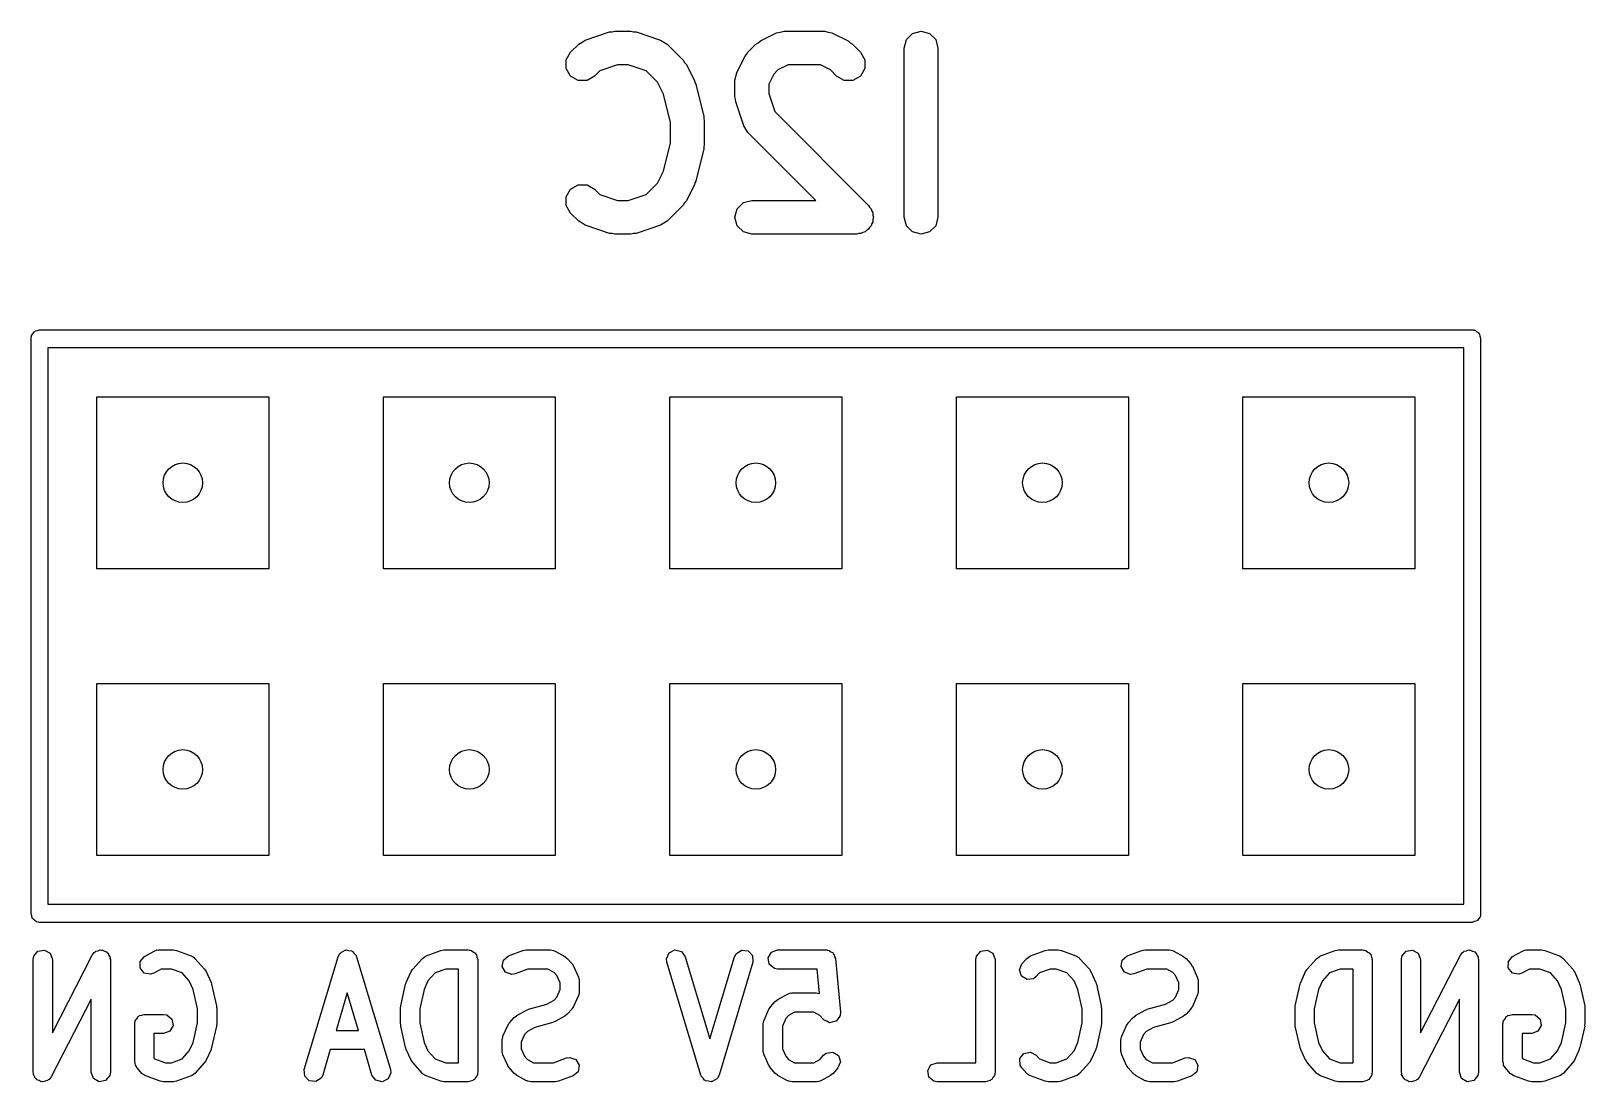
# Model space of a CAD drawing. Extents: x 0.05 to 3.95, y 0.04 to 3.84.
# Drawn here: x 2.299 to 2.841, y 0.039 to 0.406 of the extents above; entities that cross this region are included whole.
import ezdxf

# ---------------------------------------------------------------- set-up
doc = ezdxf.new("R2010")
doc.units = 0
doc.header["$MEASUREMENT"] = 0
doc.layers.add('BLACK', color=7, linetype='CONTINUOUS')

msp = doc.modelspace()

# ---------------------------------------------------------------- linework, layer by layer
at = {"layer": 'BLACK', "linetype": 'CONTINUOUS'}
for p, q in [((2.48733, 0.39862), (2.49014, 0.40143)), ((2.49014, 0.40143), (2.49132, 0.40211)), ((2.49132, 0.40211), (2.49245, 0.40286)), ((2.49245, 0.40286), (2.50089, 0.40567)), ((2.50089, 0.40567), (2.50184, 0.40573)), ((2.50184, 0.40573), (2.50276, 0.40597)), ((2.50276, 0.40597), (2.50838, 0.40597)), ((2.50838, 0.40597), (2.5093, 0.40573)), ((2.5093, 0.40573), (2.51025, 0.40567)), ((2.51025, 0.40567), (2.51868, 0.40286)), ((2.51868, 0.40286), (2.51982, 0.40211)), ((2.51982, 0.40211), (2.52099, 0.40143)), ((2.52099, 0.40143), (2.52662, 0.39581)), ((2.5492, 0.39862), (2.55201, 0.40143)), ((2.55201, 0.40143), (2.55283, 0.40191)), ((2.55283, 0.40191), (2.55355, 0.40254)), ((2.55355, 0.40254), (2.55917, 0.40535)), ((2.55917, 0.40535), (2.5605, 0.40562)), ((2.5605, 0.40562), (2.56181, 0.40597)), ((2.56181, 0.40597), (2.57587, 0.40597)), ((2.57587, 0.40597), (2.57718, 0.40562)), ((2.57718, 0.40562), (2.57851, 0.40535)), ((2.57851, 0.40535), (2.58414, 0.40254)), ((2.58414, 0.40254), (2.58485, 0.40191)), ((2.58485, 0.40191), (2.58567, 0.40143)), ((2.58567, 0.40143), (2.58848, 0.39862)), ((2.60371, 0.40007), (2.6045, 0.40302)), ((2.6045, 0.40302), (2.60666, 0.40518)), ((2.60666, 0.40518), (2.60962, 0.40597)), ((2.60962, 0.40597), (2.61257, 0.40518)), ((2.61257, 0.40518), (2.61473, 0.40302)), ((2.61473, 0.40302), (2.61552, 0.40007)), ((2.4858, 0.39597), (2.48733, 0.39862)), ((2.4858, 0.39291), (2.4858, 0.39597)), ((2.54528, 0.39146), (2.54809, 0.39708)), ((2.54809, 0.39708), (2.54872, 0.39779)), ((2.54872, 0.39779), (2.5492, 0.39862)), ((2.58848, 0.39862), (2.59001, 0.39597)), ((2.59001, 0.39597), (2.59001, 0.39291)), ((2.60371, 0.34101), (2.60371, 0.40007)), ((2.61552, 0.40007), (2.61552, 0.34101)), ((2.48733, 0.39027), (2.4858, 0.39291)), ((2.49751, 0.39209), (2.49568, 0.39027)), ((2.50371, 0.39416), (2.49751, 0.39209)), ((2.50742, 0.39416), (2.50371, 0.39416)), ((2.51363, 0.39209), (2.50742, 0.39416)), ((2.51759, 0.38813), (2.51363, 0.39209)), ((2.52662, 0.39581), (2.52709, 0.39498)), ((2.52709, 0.39498), (2.52772, 0.39427)), ((2.52772, 0.39427), (2.53054, 0.38865)), ((2.54501, 0.39013), (2.54528, 0.39146)), ((2.55823, 0.39094), (2.55647, 0.38742)), ((2.55968, 0.3924), (2.55823, 0.39094)), ((2.56321, 0.39416), (2.55968, 0.3924)), ((2.57448, 0.39416), (2.56321, 0.39416)), ((2.578, 0.3924), (2.57448, 0.39416)), ((2.58013, 0.39027), (2.578, 0.3924)), ((2.59001, 0.39291), (2.58848, 0.39027)), ((2.48998, 0.38874), (2.48733, 0.39027)), ((2.49304, 0.38874), (2.48998, 0.38874)), ((2.49568, 0.39027), (2.49304, 0.38874)), ((2.51968, 0.38394), (2.51759, 0.38813)), ((2.53054, 0.38865), (2.53067, 0.38801)), ((2.53067, 0.38801), (2.53098, 0.38744)), ((2.53098, 0.38744), (2.53379, 0.37619)), ((2.54466, 0.38882), (2.54501, 0.39013)), ((2.54466, 0.38319), (2.54466, 0.38882)), ((2.55647, 0.38742), (2.55647, 0.38415)), ((2.58278, 0.38874), (2.58013, 0.39027)), ((2.58584, 0.38874), (2.58278, 0.38874)), ((2.58848, 0.39027), (2.58584, 0.38874)), ((2.52216, 0.37403), (2.51968, 0.38394)), ((2.5449, 0.38227), (2.54466, 0.38319)), ((2.54496, 0.38133), (2.5449, 0.38227)), ((2.54777, 0.37289), (2.54496, 0.38133)), ((2.55647, 0.38415), (2.55854, 0.37795)), ((2.53379, 0.37619), (2.53378, 0.37546)), ((2.53378, 0.37546), (2.53397, 0.37476)), ((2.53397, 0.37476), (2.53397, 0.36632)), ((2.55854, 0.37795), (2.5913, 0.34519)), ((2.52216, 0.36705), (2.52216, 0.37403)), ((2.54852, 0.37176), (2.54777, 0.37289)), ((2.5492, 0.37058), (2.54852, 0.37176)), ((2.57286, 0.34692), (2.5492, 0.37058)), ((2.51968, 0.35713), (2.52216, 0.36705)), ((2.53379, 0.36489), (2.53098, 0.35364)), ((2.53397, 0.36632), (2.53378, 0.36562)), ((2.53378, 0.36562), (2.53379, 0.36489)), ((2.51363, 0.34898), (2.51759, 0.35295)), ((2.51759, 0.35295), (2.51968, 0.35713)), ((2.53067, 0.35307), (2.53054, 0.35243)), ((2.53098, 0.35364), (2.53067, 0.35307)), ((2.4858, 0.34816), (2.48733, 0.35081)), ((2.4858, 0.34511), (2.4858, 0.34816)), ((2.48733, 0.35081), (2.48998, 0.35234)), ((2.48998, 0.35234), (2.49304, 0.35234)), ((2.49304, 0.35234), (2.49568, 0.35081)), ((2.49568, 0.35081), (2.49751, 0.34898)), ((2.49751, 0.34898), (2.50371, 0.34692)), ((2.50742, 0.34692), (2.51363, 0.34898)), ((2.53054, 0.35243), (2.52772, 0.34681)), ((2.48733, 0.34246), (2.4858, 0.34511)), ((2.49014, 0.33965), (2.48733, 0.34246)), ((2.50371, 0.34692), (2.50742, 0.34692)), ((2.52662, 0.34527), (2.52099, 0.33965)), ((2.52709, 0.34609), (2.52662, 0.34527)), ((2.52772, 0.34681), (2.52709, 0.34609)), ((2.54466, 0.34101), (2.54545, 0.34396)), ((2.54545, 0.34396), (2.54761, 0.34613)), ((2.54761, 0.34613), (2.55056, 0.34692)), ((2.55056, 0.34692), (2.57286, 0.34692)), ((2.5913, 0.34519), (2.59168, 0.34451)), ((2.59168, 0.34451), (2.59223, 0.34396)), ((2.59223, 0.34396), (2.59244, 0.34321)), ((2.59244, 0.34321), (2.59282, 0.34254)), ((2.59282, 0.34254), (2.59282, 0.34176)), ((2.59282, 0.34176), (2.59303, 0.34101)), ((2.49132, 0.33897), (2.49014, 0.33965)), ((2.49245, 0.33822), (2.49132, 0.33897)), ((2.50089, 0.33541), (2.49245, 0.33822)), ((2.51868, 0.33822), (2.51025, 0.33541)), ((2.51982, 0.33897), (2.51868, 0.33822)), ((2.52099, 0.33965), (2.51982, 0.33897)), ((2.54545, 0.33806), (2.54466, 0.34101)), ((2.54761, 0.3359), (2.54545, 0.33806)), ((2.59062, 0.33645), (2.59007, 0.3359)), ((2.5913, 0.33683), (2.59062, 0.33645)), ((2.59168, 0.33751), (2.5913, 0.33683)), ((2.59223, 0.33806), (2.59168, 0.33751)), ((2.59244, 0.33881), (2.59223, 0.33806)), ((2.59282, 0.33948), (2.59244, 0.33881)), ((2.59303, 0.34101), (2.59282, 0.34026)), ((2.59282, 0.34026), (2.59282, 0.33948)), ((2.6045, 0.33806), (2.60371, 0.34101)), ((2.60666, 0.3359), (2.6045, 0.33806)), ((2.61473, 0.33806), (2.61257, 0.3359)), ((2.61552, 0.34101), (2.61473, 0.33806)), ((2.50184, 0.33535), (2.50089, 0.33541)), ((2.50276, 0.3351), (2.50184, 0.33535)), ((2.50838, 0.3351), (2.50276, 0.3351)), ((2.5093, 0.33535), (2.50838, 0.3351)), ((2.51025, 0.33541), (2.5093, 0.33535)), ((2.55056, 0.3351), (2.54761, 0.3359)), ((2.58712, 0.3351), (2.55056, 0.3351)), ((2.58787, 0.33531), (2.58712, 0.3351)), ((2.58865, 0.33531), (2.58787, 0.33531)), ((2.58932, 0.3357), (2.58865, 0.33531)), ((2.59007, 0.3359), (2.58932, 0.3357)), ((2.60962, 0.3351), (2.60666, 0.3359)), ((2.61257, 0.3359), (2.60962, 0.3351)), ((2.29902, 0.29882), (2.29908, 0.2992)), ((2.29902, 0.09803), (2.29902, 0.29882)), ((2.29906, 0.29933), (2.29913, 0.29945)), ((2.29908, 0.2992), (2.29906, 0.29933)), ((2.29913, 0.29945), (2.29919, 0.29983)), ((2.29919, 0.29983), (2.29969, 0.30042)), ((2.29969, 0.30042), (2.30007, 0.30108)), ((2.30007, 0.30108), (2.30032, 0.30117)), ((2.30032, 0.30117), (2.30049, 0.30138)), ((2.30049, 0.30138), (2.30125, 0.30151)), ((2.30125, 0.30151), (2.30197, 0.30177)), ((2.30197, 0.30177), (2.80197, 0.30177)), ((2.80197, 0.30177), (2.80235, 0.3017)), ((2.80235, 0.3017), (2.80248, 0.30173)), ((2.80248, 0.30173), (2.80259, 0.30166)), ((2.80259, 0.30166), (2.80298, 0.30159)), ((2.80298, 0.30159), (2.80357, 0.3011)), ((2.80357, 0.3011), (2.80423, 0.30072)), ((2.80423, 0.30072), (2.80432, 0.30047)), ((2.80432, 0.30047), (2.80453, 0.30029)), ((2.80453, 0.30029), (2.80466, 0.29954)), ((2.80466, 0.29954), (2.80492, 0.29882)), ((2.80492, 0.29882), (2.80492, 0.09803)), ((2.30492, 0.29547), (2.30492, 0.10138)), ((2.79902, 0.29547), (2.30492, 0.29547)), ((2.79902, 0.10138), (2.79902, 0.29547)), ((2.32197, 0.21843), (2.32197, 0.27842)), ((2.32197, 0.27842), (2.38197, 0.27842)), ((2.38197, 0.27842), (2.38197, 0.21843)), ((2.42197, 0.21843), (2.42197, 0.27842)), ((2.42197, 0.27842), (2.48197, 0.27842)), ((2.48197, 0.27842), (2.48197, 0.21843)), ((2.52197, 0.21843), (2.52197, 0.27842)), ((2.52197, 0.27842), (2.58197, 0.27842)), ((2.58197, 0.27842), (2.58197, 0.21843)), ((2.62197, 0.21843), (2.62197, 0.27842)), ((2.62197, 0.27842), (2.68197, 0.27842)), ((2.68197, 0.27842), (2.68197, 0.21843)), ((2.72197, 0.21843), (2.72197, 0.27842)), ((2.72197, 0.27842), (2.78197, 0.27842)), ((2.78197, 0.27842), (2.78197, 0.21843)), ((2.38197, 0.21843), (2.32197, 0.21843)), ((2.48197, 0.21843), (2.42197, 0.21843)), ((2.58197, 0.21843), (2.52197, 0.21843)), ((2.68197, 0.21843), (2.62197, 0.21843)), ((2.78197, 0.21843), (2.72197, 0.21843)), ((2.32197, 0.11843), (2.32197, 0.17843)), ((2.32197, 0.17843), (2.38197, 0.17843)), ((2.38197, 0.17843), (2.38197, 0.11843)), ((2.42197, 0.11843), (2.42197, 0.17843)), ((2.42197, 0.17843), (2.48197, 0.17843)), ((2.48197, 0.17843), (2.48197, 0.11843)), ((2.52197, 0.11843), (2.52197, 0.17843)), ((2.52197, 0.17843), (2.58197, 0.17843)), ((2.58197, 0.17843), (2.58197, 0.11843)), ((2.62197, 0.11843), (2.62197, 0.17843)), ((2.62197, 0.17843), (2.68197, 0.17843)), ((2.68197, 0.17843), (2.68197, 0.11843)), ((2.72197, 0.11843), (2.72197, 0.17843)), ((2.72197, 0.17843), (2.78197, 0.17843)), ((2.78197, 0.17843), (2.78197, 0.11843)), ((2.38197, 0.11843), (2.32197, 0.11843)), ((2.48197, 0.11843), (2.42197, 0.11843)), ((2.58197, 0.11843), (2.52197, 0.11843)), ((2.68197, 0.11843), (2.62197, 0.11843)), ((2.78197, 0.11843), (2.72197, 0.11843)), ((2.29928, 0.09731), (2.29902, 0.09803)), ((2.30492, 0.10138), (2.79902, 0.10138)), ((2.80492, 0.09803), (2.80485, 0.09765)), ((2.80485, 0.09765), (2.80488, 0.09752)), ((2.29941, 0.09656), (2.29928, 0.09731)), ((2.29962, 0.09638), (2.29941, 0.09656)), ((2.29971, 0.09613), (2.29962, 0.09638)), ((2.30037, 0.09575), (2.29971, 0.09613)), ((2.30096, 0.09526), (2.30037, 0.09575)), ((2.30134, 0.09519), (2.30096, 0.09526)), ((2.30146, 0.09512), (2.30134, 0.09519)), ((2.30158, 0.09515), (2.30146, 0.09512)), ((2.30197, 0.09508), (2.30158, 0.09515)), ((2.80197, 0.09508), (2.30197, 0.09508)), ((2.80269, 0.09534), (2.80197, 0.09508)), ((2.80344, 0.09547), (2.80269, 0.09534)), ((2.80362, 0.09568), (2.80344, 0.09547)), ((2.80387, 0.09577), (2.80362, 0.09568)), ((2.80425, 0.09643), (2.80387, 0.09577)), ((2.80474, 0.09702), (2.80425, 0.09643)), ((2.80481, 0.09741), (2.80474, 0.09702)), ((2.80488, 0.09752), (2.80481, 0.09741)), ((2.29975, 0.08213), (2.29995, 0.08328)), ((2.29975, 0.04276), (2.29975, 0.08213)), ((2.29995, 0.08328), (2.30142, 0.08503)), ((2.30142, 0.08503), (2.30367, 0.08543)), ((2.30367, 0.08543), (2.30566, 0.08429)), ((2.30566, 0.08429), (2.30644, 0.08213)), ((2.30644, 0.05659), (2.32036, 0.08367)), ((2.30644, 0.08213), (2.30644, 0.05659)), ((2.32036, 0.08367), (2.32107, 0.08459)), ((2.32107, 0.08459), (2.32142, 0.08474)), ((2.32142, 0.08474), (2.32167, 0.08503)), ((2.32167, 0.08503), (2.32245, 0.08517)), ((2.32245, 0.08517), (2.32318, 0.08548)), ((2.32318, 0.08548), (2.32354, 0.08536)), ((2.32354, 0.08536), (2.32392, 0.08543)), ((2.32392, 0.08543), (2.32461, 0.08503)), ((2.32461, 0.08503), (2.32536, 0.0848)), ((2.32536, 0.0848), (2.32557, 0.08448)), ((2.32557, 0.08448), (2.3259, 0.08429)), ((2.3259, 0.08429), (2.32618, 0.08354)), ((2.32618, 0.08354), (2.3266, 0.08288)), ((2.3266, 0.08288), (2.32656, 0.08249)), ((2.32656, 0.08249), (2.32669, 0.08213)), ((2.32669, 0.08213), (2.32669, 0.04276)), ((2.33705, 0.07917), (2.33709, 0.08146)), ((2.33709, 0.08146), (2.33859, 0.08319)), ((2.33859, 0.08319), (2.34196, 0.08506)), ((2.34196, 0.08506), (2.34306, 0.08544)), ((2.34306, 0.08544), (2.34333, 0.08539)), ((2.34333, 0.08539), (2.34359, 0.08548)), ((2.34359, 0.08548), (2.34865, 0.08548)), ((2.34865, 0.08548), (2.34979, 0.08528)), ((2.34979, 0.08528), (2.3498, 0.08527)), ((2.3498, 0.08527), (2.34981, 0.08527)), ((2.34981, 0.08527), (2.35487, 0.0834)), ((2.35487, 0.0834), (2.35588, 0.08281)), ((2.35588, 0.08281), (2.35599, 0.08261)), ((2.35599, 0.08261), (2.3562, 0.0825)), ((2.3562, 0.0825), (2.35957, 0.07875)), ((2.39438, 0.04373), (2.40619, 0.0831)), ((2.40619, 0.0831), (2.40671, 0.08413)), ((2.40671, 0.08413), (2.40688, 0.08425)), ((2.40688, 0.08425), (2.40696, 0.08443)), ((2.40696, 0.08443), (2.40782, 0.08486)), ((2.40782, 0.08486), (2.40862, 0.08539)), ((2.40862, 0.08539), (2.40882, 0.08537)), ((2.40882, 0.08537), (2.409, 0.08546)), ((2.409, 0.08546), (2.40994, 0.08524)), ((2.40994, 0.08524), (2.4109, 0.08512)), ((2.4109, 0.08512), (2.41103, 0.08498)), ((2.41103, 0.08498), (2.41123, 0.08493)), ((2.41123, 0.08493), (2.41181, 0.08416)), ((2.41181, 0.08416), (2.41247, 0.08346)), ((2.41247, 0.08346), (2.41248, 0.08326)), ((2.41248, 0.08326), (2.4126, 0.0831)), ((2.4126, 0.0831), (2.42441, 0.04373)), ((2.43221, 0.07875), (2.43559, 0.0825)), ((2.43559, 0.0825), (2.4365, 0.08321)), ((2.4365, 0.08321), (2.43674, 0.08325)), ((2.43674, 0.08325), (2.43691, 0.0834)), ((2.43691, 0.0834), (2.44198, 0.08527)), ((2.44198, 0.08527), (2.44312, 0.08548)), ((2.44312, 0.08548), (2.44313, 0.08548)), ((2.44313, 0.08548), (2.44314, 0.08548)), ((2.44314, 0.08548), (2.45157, 0.08548)), ((2.45157, 0.08548), (2.45201, 0.0854)), ((2.45201, 0.0854), (2.45216, 0.08543)), ((2.45216, 0.08543), (2.45228, 0.08536)), ((2.45228, 0.08536), (2.45272, 0.08528)), ((2.45272, 0.08528), (2.45339, 0.08472)), ((2.45339, 0.08472), (2.45414, 0.08429)), ((2.45414, 0.08429), (2.45424, 0.084)), ((2.45424, 0.084), (2.45447, 0.08381)), ((2.45447, 0.08381), (2.45462, 0.08295)), ((2.45462, 0.08295), (2.45492, 0.08213)), ((2.45492, 0.08213), (2.45492, 0.04276)), ((2.46347, 0.07966), (2.46385, 0.08192)), ((2.46385, 0.08192), (2.4656, 0.0834)), ((2.4656, 0.0834), (2.47066, 0.08527)), ((2.47066, 0.08527), (2.4718, 0.08548)), ((2.4718, 0.08548), (2.47181, 0.08548)), ((2.47181, 0.08548), (2.47182, 0.08548)), ((2.47182, 0.08548), (2.48026, 0.08548)), ((2.48026, 0.08548), (2.4814, 0.08528)), ((2.4814, 0.08528), (2.48161, 0.0851)), ((2.48161, 0.0851), (2.48188, 0.08506)), ((2.48188, 0.08506), (2.48526, 0.08319)), ((2.48526, 0.08319), (2.48607, 0.08252)), ((2.48607, 0.08252), (2.48612, 0.0825)), ((2.48612, 0.0825), (2.48781, 0.08062)), ((2.52079, 0.08233), (2.52169, 0.08443)), ((2.52092, 0.08117), (2.52079, 0.08233)), ((2.52169, 0.08443), (2.52374, 0.08546)), ((2.52374, 0.08546), (2.52597, 0.08493)), ((2.52597, 0.08493), (2.52733, 0.0831)), ((2.52733, 0.0831), (2.53594, 0.05441)), ((2.53594, 0.05441), (2.54454, 0.0831)), ((2.54454, 0.0831), (2.54507, 0.08413)), ((2.54507, 0.08413), (2.54698, 0.08539)), ((2.54698, 0.08539), (2.54925, 0.08512)), ((2.54925, 0.08512), (2.55082, 0.08346)), ((2.55082, 0.08346), (2.55096, 0.08117)), ((2.55627, 0.08272), (2.55741, 0.0847)), ((2.55666, 0.08046), (2.55627, 0.08272)), ((2.55741, 0.0847), (2.55956, 0.08548)), ((2.55956, 0.08548), (2.57643, 0.08548)), ((2.57643, 0.08548), (2.57663, 0.08545)), ((2.57663, 0.08545), (2.57672, 0.08547)), ((2.57672, 0.08547), (2.57685, 0.08541)), ((2.57685, 0.08541), (2.57758, 0.08528)), ((2.57758, 0.08528), (2.57814, 0.08481)), ((2.57814, 0.08481), (2.57879, 0.08451)), ((2.57879, 0.08451), (2.57899, 0.0841)), ((2.57899, 0.0841), (2.57933, 0.08381)), ((2.57933, 0.08381), (2.57946, 0.08309)), ((2.57946, 0.08309), (2.57977, 0.08243)), ((2.57977, 0.08243), (2.58145, 0.06369)), ((2.62877, 0.08213), (2.62897, 0.08328)), ((2.62877, 0.04611), (2.62877, 0.08213)), ((2.62897, 0.08328), (2.63044, 0.08503)), ((2.63044, 0.08503), (2.6327, 0.08543)), ((2.6327, 0.08543), (2.63468, 0.08429)), ((2.63468, 0.08429), (2.63546, 0.08213)), ((2.63546, 0.08213), (2.63546, 0.04276)), ((2.64481, 0.08062), (2.6465, 0.0825)), ((2.6465, 0.0825), (2.64742, 0.08321)), ((2.64742, 0.08321), (2.64765, 0.08325)), ((2.64765, 0.08325), (2.64783, 0.0834)), ((2.64783, 0.0834), (2.65289, 0.08527)), ((2.65289, 0.08527), (2.65403, 0.08548)), ((2.65403, 0.08548), (2.65404, 0.08548)), ((2.65404, 0.08548), (2.65405, 0.08548)), ((2.65405, 0.08548), (2.65742, 0.08548)), ((2.65742, 0.08548), (2.65857, 0.08528)), ((2.65857, 0.08528), (2.65858, 0.08527)), ((2.65858, 0.08527), (2.65859, 0.08527)), ((2.65859, 0.08527), (2.66365, 0.0834)), ((2.66365, 0.0834), (2.66465, 0.08281)), ((2.66465, 0.08281), (2.66477, 0.08261)), ((2.66477, 0.08261), (2.66497, 0.0825)), ((2.66497, 0.0825), (2.66835, 0.07875)), ((2.67944, 0.07966), (2.67983, 0.08192)), ((2.67983, 0.08192), (2.68157, 0.0834)), ((2.68157, 0.0834), (2.68663, 0.08527)), ((2.68663, 0.08527), (2.68778, 0.08548)), ((2.68778, 0.08548), (2.68779, 0.08548)), ((2.68779, 0.08548), (2.6878, 0.08548)), ((2.6878, 0.08548), (2.69623, 0.08548)), ((2.69623, 0.08548), (2.69738, 0.08528)), ((2.69738, 0.08528), (2.69759, 0.0851)), ((2.69759, 0.0851), (2.69786, 0.08506)), ((2.69786, 0.08506), (2.70123, 0.08319)), ((2.70123, 0.08319), (2.70205, 0.08252)), ((2.70205, 0.08252), (2.70209, 0.0825)), ((2.70209, 0.0825), (2.70378, 0.08062)), ((2.74436, 0.07875), (2.74774, 0.0825)), ((2.74774, 0.0825), (2.74865, 0.08321)), ((2.74865, 0.08321), (2.74888, 0.08325)), ((2.74888, 0.08325), (2.74906, 0.0834)), ((2.74906, 0.0834), (2.75412, 0.08527)), ((2.75412, 0.08527), (2.75527, 0.08548)), ((2.75527, 0.08548), (2.75528, 0.08548)), ((2.75528, 0.08548), (2.75529, 0.08548)), ((2.75529, 0.08548), (2.76372, 0.08548)), ((2.76372, 0.08548), (2.76416, 0.0854)), ((2.76416, 0.0854), (2.7643, 0.08543)), ((2.7643, 0.08543), (2.76443, 0.08536)), ((2.76443, 0.08536), (2.76487, 0.08528)), ((2.76487, 0.08528), (2.76553, 0.08472)), ((2.76553, 0.08472), (2.76629, 0.08429)), ((2.76629, 0.08429), (2.76639, 0.084)), ((2.76639, 0.084), (2.76662, 0.08381)), ((2.76662, 0.08381), (2.76677, 0.08295)), ((2.76677, 0.08295), (2.76707, 0.08213)), ((2.76707, 0.08213), (2.76707, 0.04276)), ((2.77725, 0.08213), (2.77745, 0.08328)), ((2.77725, 0.04276), (2.77725, 0.08213)), ((2.77745, 0.08328), (2.77892, 0.08503)), ((2.77892, 0.08503), (2.78118, 0.08543)), ((2.78118, 0.08543), (2.78316, 0.08429)), ((2.78316, 0.08429), (2.78394, 0.08213)), ((2.78394, 0.05659), (2.79787, 0.08367)), ((2.78394, 0.08213), (2.78394, 0.05659)), ((2.79787, 0.08367), (2.79857, 0.08459)), ((2.79857, 0.08459), (2.79892, 0.08474)), ((2.79892, 0.08474), (2.79917, 0.08503)), ((2.79917, 0.08503), (2.79995, 0.08517)), ((2.79995, 0.08517), (2.80068, 0.08548)), ((2.80068, 0.08548), (2.80105, 0.08536)), ((2.80105, 0.08536), (2.80142, 0.08543)), ((2.80142, 0.08543), (2.80211, 0.08503)), ((2.80211, 0.08503), (2.80287, 0.0848)), ((2.80287, 0.0848), (2.80308, 0.08448)), ((2.80308, 0.08448), (2.80341, 0.08429)), ((2.80341, 0.08429), (2.80368, 0.08354)), ((2.80368, 0.08354), (2.80411, 0.08288)), ((2.80411, 0.08288), (2.80406, 0.08249)), ((2.80406, 0.08249), (2.80419, 0.08213)), ((2.80419, 0.08213), (2.80419, 0.04276)), ((2.81455, 0.07917), (2.81459, 0.08146)), ((2.81459, 0.08146), (2.81609, 0.08319)), ((2.81609, 0.08319), (2.81947, 0.08506)), ((2.81947, 0.08506), (2.82056, 0.08544)), ((2.82056, 0.08544), (2.82083, 0.08539)), ((2.82083, 0.08539), (2.82109, 0.08548)), ((2.82109, 0.08548), (2.82615, 0.08548)), ((2.82615, 0.08548), (2.8273, 0.08528)), ((2.8273, 0.08528), (2.82731, 0.08527)), ((2.82731, 0.08527), (2.82732, 0.08527)), ((2.82732, 0.08527), (2.83238, 0.0834)), ((2.83238, 0.0834), (2.83338, 0.08281)), ((2.83338, 0.08281), (2.8335, 0.08261)), ((2.8335, 0.08261), (2.8337, 0.0825)), ((2.8337, 0.0825), (2.83708, 0.07875)), ((2.33849, 0.07739), (2.33705, 0.07917)), ((2.34074, 0.07696), (2.33849, 0.07739)), ((2.34184, 0.07733), (2.34074, 0.07696)), ((2.34446, 0.07879), (2.34184, 0.07733)), ((2.34805, 0.07879), (2.34446, 0.07879)), ((2.35178, 0.07741), (2.34805, 0.07879)), ((2.35425, 0.07466), (2.35178, 0.07741)), ((2.35957, 0.07875), (2.36007, 0.07795)), ((2.36007, 0.07795), (2.36014, 0.07788)), ((2.36014, 0.07788), (2.36183, 0.07413)), ((2.42996, 0.07413), (2.43165, 0.07788)), ((2.43165, 0.07788), (2.43218, 0.07866)), ((2.43218, 0.07866), (2.43221, 0.07875)), ((2.44001, 0.07741), (2.43754, 0.07466)), ((2.44374, 0.07879), (2.44001, 0.07741)), ((2.44823, 0.07879), (2.44374, 0.07879)), ((2.44823, 0.04611), (2.44823, 0.07879)), ((2.46462, 0.07768), (2.46347, 0.07966)), ((2.46678, 0.07691), (2.46462, 0.07768)), ((2.46792, 0.07712), (2.46678, 0.07691)), ((2.47242, 0.07879), (2.46792, 0.07712)), ((2.47939, 0.07879), (2.47242, 0.07879)), ((2.48152, 0.07761), (2.47939, 0.07879)), ((2.48248, 0.07654), (2.48152, 0.07761)), ((2.48366, 0.07392), (2.48248, 0.07654)), ((2.48781, 0.08062), (2.48831, 0.07983)), ((2.48831, 0.07983), (2.48837, 0.07976)), ((2.48837, 0.07976), (2.49006, 0.07601)), ((2.49006, 0.07601), (2.49035, 0.07488)), ((2.53273, 0.0418), (2.52092, 0.08117)), ((2.55096, 0.08117), (2.53914, 0.0418)), ((2.55842, 0.07899), (2.55666, 0.08046)), ((2.55956, 0.07879), (2.55842, 0.07899)), ((2.57338, 0.07879), (2.55956, 0.07879)), ((2.57414, 0.07029), (2.57338, 0.07879)), ((2.64396, 0.0785), (2.64481, 0.08062)), ((2.64466, 0.07632), (2.64396, 0.0785)), ((2.64661, 0.07511), (2.64466, 0.07632)), ((2.64979, 0.07615), (2.64887, 0.07543)), ((2.65092, 0.07741), (2.64979, 0.07615)), ((2.65465, 0.07879), (2.65092, 0.07741)), ((2.65682, 0.07879), (2.65465, 0.07879)), ((2.66055, 0.07741), (2.65682, 0.07879)), ((2.66302, 0.07466), (2.66055, 0.07741)), ((2.66835, 0.07875), (2.66885, 0.07795)), ((2.66885, 0.07795), (2.66891, 0.07788)), ((2.66891, 0.07788), (2.6706, 0.07413)), ((2.6806, 0.07768), (2.67944, 0.07966)), ((2.68275, 0.07691), (2.6806, 0.07768)), ((2.6839, 0.07712), (2.68275, 0.07691)), ((2.6884, 0.07879), (2.6839, 0.07712)), ((2.69536, 0.07879), (2.6884, 0.07879)), ((2.69749, 0.07761), (2.69536, 0.07879)), ((2.69846, 0.07654), (2.69749, 0.07761)), ((2.69963, 0.07392), (2.69846, 0.07654)), ((2.70378, 0.08062), (2.70428, 0.07983)), ((2.70428, 0.07983), (2.70435, 0.07976)), ((2.70435, 0.07976), (2.70603, 0.07601)), ((2.70603, 0.07601), (2.70632, 0.07488)), ((2.74211, 0.07413), (2.7438, 0.07788)), ((2.7438, 0.07788), (2.74433, 0.07866)), ((2.74433, 0.07866), (2.74436, 0.07875)), ((2.75216, 0.07741), (2.74969, 0.07466)), ((2.75589, 0.07879), (2.75216, 0.07741)), ((2.76038, 0.07879), (2.75589, 0.07879)), ((2.76038, 0.04611), (2.76038, 0.07879)), ((2.816, 0.07739), (2.81455, 0.07917)), ((2.81824, 0.07696), (2.816, 0.07739)), ((2.81934, 0.07733), (2.81824, 0.07696)), ((2.82196, 0.07879), (2.81934, 0.07733)), ((2.82555, 0.07879), (2.82196, 0.07879)), ((2.82928, 0.07741), (2.82555, 0.07879)), ((2.83175, 0.07466), (2.82928, 0.07741)), ((2.83708, 0.07875), (2.83757, 0.07795)), ((2.83757, 0.07795), (2.83764, 0.07788)), ((2.83764, 0.07788), (2.83933, 0.07413)), ((2.35558, 0.0717), (2.35425, 0.07466)), ((2.35711, 0.06489), (2.35558, 0.0717)), ((2.36183, 0.07413), (2.36195, 0.07363)), ((2.36195, 0.07363), (2.36204, 0.0735)), ((2.36204, 0.0735), (2.36373, 0.066)), ((2.42806, 0.066), (2.42975, 0.0735)), ((2.42975, 0.0735), (2.42995, 0.07398)), ((2.42995, 0.07398), (2.42996, 0.07413)), ((2.43621, 0.0717), (2.43467, 0.06489)), ((2.43754, 0.07466), (2.43621, 0.0717)), ((2.48248, 0.06899), (2.48366, 0.0716)), ((2.48366, 0.0716), (2.48366, 0.07392)), ((2.49035, 0.07089), (2.49015, 0.06974)), ((2.49035, 0.07488), (2.49031, 0.07476)), ((2.49031, 0.07476), (2.49035, 0.07464)), ((2.49035, 0.07464), (2.49035, 0.07089)), ((2.64887, 0.07543), (2.64661, 0.07511)), ((2.66436, 0.0717), (2.66302, 0.07466)), ((2.66589, 0.06489), (2.66436, 0.0717)), ((2.6706, 0.07413), (2.67073, 0.07363)), ((2.67073, 0.07363), (2.67081, 0.0735)), ((2.67081, 0.0735), (2.6725, 0.066)), ((2.69846, 0.06899), (2.69963, 0.0716)), ((2.69963, 0.0716), (2.69963, 0.07392)), ((2.70633, 0.07089), (2.70613, 0.06974)), ((2.70632, 0.07488), (2.70628, 0.07476)), ((2.70628, 0.07476), (2.70633, 0.07464)), ((2.70633, 0.07464), (2.70633, 0.07089)), ((2.74021, 0.066), (2.7419, 0.0735)), ((2.7419, 0.0735), (2.7421, 0.07398)), ((2.7421, 0.07398), (2.74211, 0.07413)), ((2.74835, 0.0717), (2.74682, 0.06489)), ((2.74969, 0.07466), (2.74835, 0.0717)), ((2.83309, 0.0717), (2.83175, 0.07466)), ((2.83462, 0.06489), (2.83309, 0.0717)), ((2.83933, 0.07413), (2.83946, 0.07363)), ((2.83946, 0.07363), (2.83954, 0.0735)), ((2.83954, 0.0735), (2.84123, 0.066)), ((2.31999, 0.06831), (2.30607, 0.04123)), ((2.31999, 0.04276), (2.31999, 0.06831)), ((2.36373, 0.066), (2.36375, 0.06541)), ((2.36375, 0.06541), (2.36381, 0.06526)), ((2.36381, 0.06526), (2.36381, 0.05964)), ((2.40939, 0.07049), (2.40545, 0.05736)), ((2.41333, 0.05736), (2.40939, 0.07049)), ((2.42798, 0.06526), (2.42808, 0.06584)), ((2.42798, 0.05964), (2.42798, 0.06526)), ((2.42808, 0.06584), (2.42806, 0.066)), ((2.47261, 0.06474), (2.47898, 0.06651)), ((2.47898, 0.06651), (2.48152, 0.06792)), ((2.48152, 0.06792), (2.48248, 0.06899)), ((2.48837, 0.06576), (2.48784, 0.06499)), ((2.49006, 0.06951), (2.48837, 0.06576)), ((2.49007, 0.06964), (2.49006, 0.06951)), ((2.49015, 0.06974), (2.49007, 0.06964)), ((2.55651, 0.06476), (2.55704, 0.06554)), ((2.55704, 0.06554), (2.55707, 0.06563)), ((2.55707, 0.06563), (2.55876, 0.0675)), ((2.55876, 0.0675), (2.55959, 0.06815)), ((2.55959, 0.06815), (2.55962, 0.06819)), ((2.55962, 0.06819), (2.563, 0.07006)), ((2.563, 0.07006), (2.5641, 0.07044)), ((2.5641, 0.07044), (2.56437, 0.07039)), ((2.56437, 0.07039), (2.56462, 0.07048)), ((2.56462, 0.07048), (2.57306, 0.07048)), ((2.57306, 0.07048), (2.57414, 0.07029)), ((2.6725, 0.066), (2.67253, 0.06541)), ((2.67253, 0.06541), (2.67258, 0.06526)), ((2.67258, 0.06526), (2.67258, 0.05964)), ((2.68859, 0.06474), (2.69495, 0.06651)), ((2.69495, 0.06651), (2.69749, 0.06792)), ((2.69749, 0.06792), (2.69846, 0.06899)), ((2.70435, 0.06576), (2.70382, 0.06499)), ((2.70603, 0.06951), (2.70435, 0.06576)), ((2.70604, 0.06964), (2.70603, 0.06951)), ((2.70613, 0.06974), (2.70604, 0.06964)), ((2.74013, 0.06526), (2.74023, 0.06584)), ((2.74013, 0.05964), (2.74013, 0.06526)), ((2.74023, 0.06584), (2.74021, 0.066)), ((2.7975, 0.06831), (2.78357, 0.04123)), ((2.7975, 0.04276), (2.7975, 0.06831)), ((2.84123, 0.066), (2.84126, 0.06541)), ((2.84126, 0.06541), (2.84131, 0.06526)), ((2.84131, 0.06526), (2.84131, 0.05964)), ((2.33518, 0.05964), (2.33526, 0.06007)), ((2.33523, 0.06022), (2.33531, 0.06035)), ((2.33526, 0.06007), (2.33523, 0.06022)), ((2.33531, 0.06035), (2.33538, 0.06078)), ((2.33538, 0.06078), (2.33594, 0.06145)), ((2.33594, 0.06145), (2.33638, 0.0622)), ((2.33638, 0.0622), (2.33666, 0.0623)), ((2.33666, 0.0623), (2.33685, 0.06254)), ((2.33685, 0.06254), (2.33771, 0.06269)), ((2.33771, 0.06269), (2.33853, 0.06298)), ((2.33853, 0.06298), (2.34528, 0.06298)), ((2.34528, 0.06298), (2.34642, 0.06278)), ((2.34642, 0.06278), (2.34817, 0.06131)), ((2.34817, 0.06131), (2.34857, 0.05906)), ((2.35558, 0.0532), (2.35711, 0.06001)), ((2.35711, 0.06001), (2.35711, 0.06489)), ((2.43467, 0.06489), (2.43467, 0.06001)), ((2.43467, 0.06001), (2.43621, 0.0532)), ((2.4654, 0.05914), (2.46592, 0.05991)), ((2.46592, 0.05991), (2.46596, 0.06)), ((2.46596, 0.06), (2.46765, 0.06188)), ((2.46765, 0.06188), (2.46848, 0.06252)), ((2.46848, 0.06252), (2.46851, 0.06256)), ((2.46851, 0.06256), (2.47188, 0.06444)), ((2.47188, 0.06444), (2.47249, 0.06465)), ((2.47249, 0.06465), (2.47261, 0.06474)), ((2.48115, 0.06016), (2.47479, 0.05839)), ((2.48128, 0.06025), (2.48115, 0.06016)), ((2.48188, 0.06046), (2.48128, 0.06025)), ((2.48526, 0.06234), (2.48188, 0.06046)), ((2.48529, 0.06238), (2.48526, 0.06234)), ((2.48612, 0.06302), (2.48529, 0.06238)), ((2.48781, 0.0649), (2.48612, 0.06302)), ((2.48784, 0.06499), (2.48781, 0.0649)), ((2.55453, 0.05964), (2.55473, 0.06078)), ((2.55473, 0.06078), (2.55481, 0.06088)), ((2.55481, 0.06088), (2.55482, 0.06101)), ((2.55482, 0.06101), (2.55651, 0.06476)), ((2.5624, 0.06154), (2.56122, 0.05892)), ((2.56336, 0.06261), (2.5624, 0.06154)), ((2.56549, 0.06379), (2.56336, 0.06261)), ((2.57219, 0.06379), (2.56549, 0.06379)), ((2.57432, 0.06261), (2.57219, 0.06379)), ((2.57563, 0.06115), (2.57432, 0.06261)), ((2.57572, 0.0611), (2.57563, 0.06115)), ((2.57576, 0.06101), (2.57572, 0.0611)), ((2.57672, 0.06057), (2.57576, 0.06101)), ((2.57766, 0.06007), (2.57672, 0.06057)), ((2.57775, 0.06009), (2.57766, 0.06007)), ((2.57784, 0.06005), (2.57775, 0.06009)), ((2.57886, 0.06033), (2.57784, 0.06005)), ((2.57989, 0.06055), (2.57886, 0.06033)), ((2.57995, 0.06063), (2.57989, 0.06055)), ((2.58005, 0.06065), (2.57995, 0.06063)), ((2.58065, 0.06152), (2.58005, 0.06065)), ((2.5813, 0.06235), (2.58065, 0.06152)), ((2.58136, 0.06253), (2.5813, 0.06245)), ((2.5813, 0.06245), (2.5813, 0.06235)), ((2.58145, 0.06369), (2.58136, 0.06253)), ((2.66436, 0.0532), (2.66589, 0.06001)), ((2.66589, 0.06001), (2.66589, 0.06489)), ((2.68137, 0.05914), (2.6819, 0.05991)), ((2.6819, 0.05991), (2.68193, 0.06)), ((2.68193, 0.06), (2.68362, 0.06188)), ((2.68362, 0.06188), (2.68445, 0.06252)), ((2.68445, 0.06252), (2.68448, 0.06256)), ((2.68448, 0.06256), (2.68786, 0.06444)), ((2.68786, 0.06444), (2.68846, 0.06465)), ((2.68846, 0.06465), (2.68859, 0.06474)), ((2.69713, 0.06016), (2.69076, 0.05839)), ((2.69726, 0.06025), (2.69713, 0.06016)), ((2.69786, 0.06046), (2.69726, 0.06025)), ((2.70123, 0.06234), (2.69786, 0.06046)), ((2.70127, 0.06238), (2.70123, 0.06234)), ((2.70209, 0.06302), (2.70127, 0.06238)), ((2.70378, 0.0649), (2.70209, 0.06302)), ((2.70382, 0.06499), (2.70378, 0.0649)), ((2.74682, 0.06489), (2.74682, 0.06001)), ((2.74682, 0.06001), (2.74835, 0.0532)), ((2.81268, 0.05964), (2.81276, 0.06007)), ((2.81273, 0.06022), (2.81281, 0.06035)), ((2.81276, 0.06007), (2.81273, 0.06022)), ((2.81281, 0.06035), (2.81288, 0.06078)), ((2.81288, 0.06078), (2.81344, 0.06145)), ((2.81344, 0.06145), (2.81388, 0.0622)), ((2.81388, 0.0622), (2.81416, 0.0623)), ((2.81416, 0.0623), (2.81436, 0.06254)), ((2.81436, 0.06254), (2.81521, 0.06269)), ((2.81521, 0.06269), (2.81603, 0.06298)), ((2.81603, 0.06298), (2.82278, 0.06298)), ((2.82278, 0.06298), (2.82392, 0.06278)), ((2.82392, 0.06278), (2.82568, 0.06131)), ((2.82568, 0.06131), (2.82607, 0.05906)), ((2.83309, 0.0532), (2.83462, 0.06001)), ((2.83462, 0.06001), (2.83462, 0.06489)), ((2.33518, 0.04651), (2.33518, 0.05964)), ((2.34528, 0.05629), (2.34187, 0.05629)), ((2.34187, 0.05629), (2.34187, 0.0478)), ((2.34743, 0.05707), (2.34528, 0.05629)), ((2.34857, 0.05906), (2.34743, 0.05707)), ((2.36373, 0.0589), (2.36204, 0.0514)), ((2.36381, 0.05964), (2.36371, 0.05906)), ((2.36371, 0.05906), (2.36373, 0.0589)), ((2.40545, 0.05736), (2.41333, 0.05736)), ((2.42804, 0.05949), (2.42798, 0.05964)), ((2.42806, 0.0589), (2.42804, 0.05949)), ((2.42975, 0.0514), (2.42806, 0.0589)), ((2.46341, 0.05401), (2.46362, 0.05516)), ((2.46362, 0.05516), (2.4637, 0.05526)), ((2.4637, 0.05526), (2.46371, 0.05539)), ((2.46371, 0.05539), (2.4654, 0.05914)), ((2.47128, 0.05591), (2.47011, 0.0533)), ((2.47225, 0.05698), (2.47128, 0.05591)), ((2.47479, 0.05839), (2.47225, 0.05698)), ((2.55453, 0.05026), (2.55453, 0.05964)), ((2.56122, 0.05892), (2.56122, 0.05098)), ((2.6725, 0.0589), (2.67081, 0.0514)), ((2.67258, 0.05964), (2.67248, 0.05906)), ((2.67248, 0.05906), (2.6725, 0.0589)), ((2.67939, 0.05401), (2.67959, 0.05516)), ((2.67959, 0.05516), (2.67967, 0.05526)), ((2.67967, 0.05526), (2.67968, 0.05539)), ((2.67968, 0.05539), (2.68137, 0.05914)), ((2.68726, 0.05591), (2.68608, 0.0533)), ((2.68822, 0.05698), (2.68726, 0.05591)), ((2.69076, 0.05839), (2.68822, 0.05698)), ((2.74018, 0.05949), (2.74013, 0.05964)), ((2.74021, 0.0589), (2.74018, 0.05949)), ((2.7419, 0.0514), (2.74021, 0.0589)), ((2.81268, 0.04651), (2.81268, 0.05964)), ((2.82278, 0.05629), (2.81938, 0.05629)), ((2.81938, 0.05629), (2.81938, 0.0478)), ((2.82493, 0.05707), (2.82278, 0.05629)), ((2.82607, 0.05906), (2.82493, 0.05707)), ((2.84123, 0.0589), (2.83954, 0.0514)), ((2.84131, 0.05964), (2.84121, 0.05906)), ((2.84121, 0.05906), (2.84123, 0.0589)), ((2.35178, 0.04749), (2.35425, 0.05024)), ((2.35425, 0.05024), (2.35558, 0.0532)), ((2.36183, 0.05077), (2.36014, 0.04702)), ((2.36184, 0.05092), (2.36183, 0.05077)), ((2.36204, 0.0514), (2.36184, 0.05092)), ((2.40345, 0.05067), (2.40079, 0.0418)), ((2.41534, 0.05067), (2.40345, 0.05067)), ((2.418, 0.0418), (2.41534, 0.05067)), ((2.42983, 0.05127), (2.42975, 0.0514)), ((2.42996, 0.05077), (2.42983, 0.05127)), ((2.43165, 0.04702), (2.42996, 0.05077)), ((2.43621, 0.0532), (2.43754, 0.05024)), ((2.43754, 0.05024), (2.44001, 0.04749)), ((2.46341, 0.05026), (2.46341, 0.05401)), ((2.46346, 0.05014), (2.46341, 0.05026)), ((2.46342, 0.05002), (2.46346, 0.05014)), ((2.46371, 0.04889), (2.46342, 0.05002)), ((2.4654, 0.04514), (2.46371, 0.04889)), ((2.47011, 0.0533), (2.47011, 0.05098)), ((2.47011, 0.05098), (2.47128, 0.04836)), ((2.55457, 0.05014), (2.55453, 0.05026)), ((2.55454, 0.05002), (2.55457, 0.05014)), ((2.55482, 0.04889), (2.55454, 0.05002)), ((2.55651, 0.04514), (2.55482, 0.04889)), ((2.56122, 0.05098), (2.5624, 0.04836)), ((2.57563, 0.04875), (2.57655, 0.04947)), ((2.57655, 0.04947), (2.57882, 0.04979)), ((2.57882, 0.04979), (2.58076, 0.04858)), ((2.64412, 0.04755), (2.64553, 0.04935)), ((2.64553, 0.04935), (2.64777, 0.04983)), ((2.64777, 0.04983), (2.64979, 0.04875)), ((2.66055, 0.04749), (2.66302, 0.05024)), ((2.66302, 0.05024), (2.66436, 0.0532)), ((2.6706, 0.05077), (2.66891, 0.04702)), ((2.67061, 0.05092), (2.6706, 0.05077)), ((2.67081, 0.0514), (2.67061, 0.05092)), ((2.67939, 0.05026), (2.67939, 0.05401)), ((2.67943, 0.05014), (2.67939, 0.05026)), ((2.6794, 0.05002), (2.67943, 0.05014)), ((2.67968, 0.04889), (2.6794, 0.05002)), ((2.68137, 0.04514), (2.67968, 0.04889)), ((2.68608, 0.0533), (2.68608, 0.05098)), ((2.68608, 0.05098), (2.68726, 0.04836)), ((2.74198, 0.05127), (2.7419, 0.0514)), ((2.74211, 0.05077), (2.74198, 0.05127)), ((2.7438, 0.04702), (2.74211, 0.05077)), ((2.74835, 0.0532), (2.74969, 0.05024)), ((2.74969, 0.05024), (2.75216, 0.04749)), ((2.82928, 0.04749), (2.83175, 0.05024)), ((2.83175, 0.05024), (2.83309, 0.0532)), ((2.83933, 0.05077), (2.83764, 0.04702)), ((2.83934, 0.05092), (2.83933, 0.05077)), ((2.83954, 0.0514), (2.83934, 0.05092)), ((2.3354, 0.04591), (2.33518, 0.04651)), ((2.33542, 0.04526), (2.3354, 0.04591)), ((2.33593, 0.04445), (2.33542, 0.04526)), ((2.33596, 0.04436), (2.33593, 0.04445)), ((2.336, 0.04434), (2.33596, 0.04436)), ((2.33604, 0.04428), (2.336, 0.04434)), ((2.33773, 0.0424), (2.33604, 0.04428)), ((2.34187, 0.0478), (2.34215, 0.04749)), ((2.34215, 0.04749), (2.34588, 0.04611)), ((2.34588, 0.04611), (2.34805, 0.04611)), ((2.34805, 0.04611), (2.35178, 0.04749)), ((2.35957, 0.04615), (2.3562, 0.0424)), ((2.35961, 0.04624), (2.35957, 0.04615)), ((2.36014, 0.04702), (2.35961, 0.04624)), ((2.39451, 0.04144), (2.39438, 0.04373)), ((2.42441, 0.04373), (2.42454, 0.04257)), ((2.43172, 0.04695), (2.43165, 0.04702)), ((2.43221, 0.04615), (2.43172, 0.04695)), ((2.43559, 0.0424), (2.43221, 0.04615)), ((2.44001, 0.04749), (2.44374, 0.04611)), ((2.44374, 0.04611), (2.44823, 0.04611)), ((2.46546, 0.04507), (2.4654, 0.04514)), ((2.46596, 0.04428), (2.46546, 0.04507)), ((2.46765, 0.0424), (2.46596, 0.04428)), ((2.47128, 0.04836), (2.47225, 0.04729)), ((2.47225, 0.04729), (2.47438, 0.04611)), ((2.47438, 0.04611), (2.48135, 0.04611)), ((2.48135, 0.04611), (2.48585, 0.04778)), ((2.48585, 0.04778), (2.48699, 0.04799)), ((2.48699, 0.04799), (2.48914, 0.04722)), ((2.48914, 0.04722), (2.4903, 0.04524)), ((2.4903, 0.04524), (2.48992, 0.04298)), ((2.55658, 0.04507), (2.55651, 0.04514)), ((2.55707, 0.04428), (2.55658, 0.04507)), ((2.55876, 0.0424), (2.55707, 0.04428)), ((2.5624, 0.04836), (2.56336, 0.04729)), ((2.56336, 0.04729), (2.56549, 0.04611)), ((2.56549, 0.04611), (2.57219, 0.04611)), ((2.57219, 0.04611), (2.57432, 0.04729)), ((2.57432, 0.04729), (2.57563, 0.04875)), ((2.58061, 0.04428), (2.57892, 0.0424)), ((2.58147, 0.0464), (2.58061, 0.04428)), ((2.58076, 0.04858), (2.58147, 0.0464)), ((2.61195, 0.04335), (2.61309, 0.04533)), ((2.61309, 0.04533), (2.61524, 0.04611)), ((2.61524, 0.04611), (2.62877, 0.04611)), ((2.6442, 0.04526), (2.64412, 0.04755)), ((2.64481, 0.04428), (2.6442, 0.04526)), ((2.6465, 0.0424), (2.64481, 0.04428)), ((2.64979, 0.04875), (2.65092, 0.04749)), ((2.65092, 0.04749), (2.65465, 0.04611)), ((2.65465, 0.04611), (2.65682, 0.04611)), ((2.65682, 0.04611), (2.66055, 0.04749)), ((2.66835, 0.04615), (2.66497, 0.0424)), ((2.66838, 0.04624), (2.66835, 0.04615)), ((2.66891, 0.04702), (2.66838, 0.04624)), ((2.68144, 0.04507), (2.68137, 0.04514)), ((2.68193, 0.04428), (2.68144, 0.04507)), ((2.68362, 0.0424), (2.68193, 0.04428)), ((2.68726, 0.04836), (2.68822, 0.04729)), ((2.68822, 0.04729), (2.69035, 0.04611)), ((2.69035, 0.04611), (2.69732, 0.04611)), ((2.69732, 0.04611), (2.70182, 0.04778)), ((2.70182, 0.04778), (2.70296, 0.04799)), ((2.70296, 0.04799), (2.70512, 0.04722)), ((2.70512, 0.04722), (2.70627, 0.04524)), ((2.70627, 0.04524), (2.70589, 0.04298)), ((2.74387, 0.04695), (2.7438, 0.04702)), ((2.74436, 0.04615), (2.74387, 0.04695)), ((2.74774, 0.0424), (2.74436, 0.04615)), ((2.75216, 0.04749), (2.75589, 0.04611)), ((2.75589, 0.04611), (2.76038, 0.04611)), ((2.8129, 0.04591), (2.81268, 0.04651)), ((2.81293, 0.04526), (2.8129, 0.04591)), ((2.81344, 0.04445), (2.81293, 0.04526)), ((2.81347, 0.04436), (2.81344, 0.04445)), ((2.8135, 0.04434), (2.81347, 0.04436)), ((2.81354, 0.04428), (2.8135, 0.04434)), ((2.81523, 0.0424), (2.81354, 0.04428)), ((2.81938, 0.0478), (2.81965, 0.04749)), ((2.81965, 0.04749), (2.82338, 0.04611)), ((2.82338, 0.04611), (2.82555, 0.04611)), ((2.82555, 0.04611), (2.82928, 0.04749)), ((2.83708, 0.04615), (2.8337, 0.0424)), ((2.83711, 0.04624), (2.83708, 0.04615)), ((2.83764, 0.04702), (2.83711, 0.04624)), ((2.29988, 0.0424), (2.29975, 0.04276)), ((2.29983, 0.04202), (2.29988, 0.0424)), ((2.30026, 0.04136), (2.29983, 0.04202)), ((2.30053, 0.04061), (2.30026, 0.04136)), ((2.30086, 0.04042), (2.30053, 0.04061)), ((2.30107, 0.0401), (2.30086, 0.04042)), ((2.30183, 0.03987), (2.30107, 0.0401)), ((2.30251, 0.03947), (2.30183, 0.03987)), ((2.30289, 0.03954), (2.30251, 0.03947)), ((2.30326, 0.03942), (2.30289, 0.03954)), ((2.30399, 0.03973), (2.30326, 0.03942)), ((2.30477, 0.03987), (2.30399, 0.03973)), ((2.30501, 0.04016), (2.30477, 0.03987)), ((2.30537, 0.04031), (2.30501, 0.04016)), ((2.30607, 0.04123), (2.30537, 0.04031)), ((2.32078, 0.04061), (2.31999, 0.04276)), ((2.32276, 0.03947), (2.32078, 0.04061)), ((2.32501, 0.03987), (2.32276, 0.03947)), ((2.32649, 0.04162), (2.32501, 0.03987)), ((2.32669, 0.04276), (2.32649, 0.04162)), ((2.33793, 0.04229), (2.33773, 0.0424)), ((2.33805, 0.04209), (2.33793, 0.04229)), ((2.33905, 0.0415), (2.33805, 0.04209)), ((2.34411, 0.03963), (2.33905, 0.0415)), ((2.34412, 0.03963), (2.34411, 0.03963)), ((2.34413, 0.03962), (2.34412, 0.03963)), ((2.34528, 0.03942), (2.34413, 0.03962)), ((2.34865, 0.03942), (2.34528, 0.03942)), ((2.34866, 0.03942), (2.34865, 0.03942)), ((2.34867, 0.03942), (2.34866, 0.03942)), ((2.34981, 0.03963), (2.34867, 0.03942)), ((2.35487, 0.0415), (2.34981, 0.03963)), ((2.35505, 0.04165), (2.35487, 0.0415)), ((2.35528, 0.04168), (2.35505, 0.04165)), ((2.3562, 0.0424), (2.35528, 0.04168)), ((2.39608, 0.03977), (2.39451, 0.04144)), ((2.39835, 0.03951), (2.39608, 0.03977)), ((2.40026, 0.04076), (2.39835, 0.03951)), ((2.40079, 0.0418), (2.40026, 0.04076)), ((2.41937, 0.03997), (2.418, 0.0418)), ((2.42159, 0.03944), (2.41937, 0.03997)), ((2.42364, 0.04047), (2.42159, 0.03944)), ((2.42454, 0.04257), (2.42364, 0.04047)), ((2.4358, 0.04229), (2.43559, 0.0424)), ((2.43591, 0.04209), (2.4358, 0.04229)), ((2.43691, 0.0415), (2.43591, 0.04209)), ((2.44198, 0.03963), (2.43691, 0.0415)), ((2.44199, 0.03963), (2.44198, 0.03963)), ((2.44199, 0.03962), (2.44199, 0.03963)), ((2.44314, 0.03942), (2.44199, 0.03962)), ((2.45157, 0.03942), (2.44314, 0.03942)), ((2.45239, 0.03972), (2.45157, 0.03942)), ((2.45325, 0.03987), (2.45239, 0.03972)), ((2.45344, 0.0401), (2.45325, 0.03987)), ((2.45373, 0.0402), (2.45344, 0.0401)), ((2.45416, 0.04095), (2.45373, 0.0402)), ((2.45472, 0.04162), (2.45416, 0.04095)), ((2.4548, 0.04205), (2.45472, 0.04162)), ((2.45487, 0.04218), (2.4548, 0.04205)), ((2.45492, 0.04276), (2.45484, 0.04233)), ((2.45484, 0.04233), (2.45487, 0.04218)), ((2.46769, 0.04238), (2.46765, 0.0424)), ((2.46851, 0.04171), (2.46769, 0.04238)), ((2.47188, 0.03984), (2.46851, 0.04171)), ((2.47215, 0.0398), (2.47188, 0.03984)), ((2.47236, 0.03962), (2.47215, 0.0398)), ((2.47351, 0.03942), (2.47236, 0.03962)), ((2.48195, 0.03942), (2.47351, 0.03942)), ((2.48196, 0.03942), (2.48195, 0.03942)), ((2.48311, 0.03963), (2.48196, 0.03942)), ((2.48196, 0.03942), (2.48196, 0.03942)), ((2.48817, 0.0415), (2.48311, 0.03963)), ((2.48992, 0.04298), (2.48817, 0.0415)), ((2.53285, 0.04164), (2.53273, 0.0418)), ((2.53287, 0.04144), (2.53285, 0.04164)), ((2.53353, 0.04074), (2.53287, 0.04144)), ((2.5341, 0.03997), (2.53353, 0.04074)), ((2.5343, 0.03992), (2.5341, 0.03997)), ((2.53444, 0.03977), (2.5343, 0.03992)), ((2.53539, 0.03966), (2.53444, 0.03977)), ((2.53633, 0.03944), (2.53539, 0.03966)), ((2.53651, 0.03953), (2.53633, 0.03944)), ((2.53671, 0.03951), (2.53651, 0.03953)), ((2.53751, 0.04004), (2.53671, 0.03951)), ((2.53837, 0.04047), (2.53751, 0.04004)), ((2.53845, 0.04065), (2.53837, 0.04047)), ((2.53862, 0.04076), (2.53845, 0.04065)), ((2.53914, 0.0418), (2.53862, 0.04076)), ((2.55881, 0.04238), (2.55876, 0.0424)), ((2.55962, 0.04171), (2.55881, 0.04238)), ((2.563, 0.03984), (2.55962, 0.04171)), ((2.56327, 0.0398), (2.563, 0.03984)), ((2.56348, 0.03962), (2.56327, 0.0398)), ((2.56462, 0.03942), (2.56348, 0.03962)), ((2.57306, 0.03942), (2.56462, 0.03942)), ((2.57332, 0.03951), (2.57306, 0.03942)), ((2.57359, 0.03946), (2.57332, 0.03951)), ((2.57468, 0.03984), (2.57359, 0.03946)), ((2.57806, 0.04171), (2.57468, 0.03984)), ((2.57809, 0.04175), (2.57806, 0.04171)), ((2.57892, 0.0424), (2.57809, 0.04175)), ((2.61234, 0.04109), (2.61195, 0.04335)), ((2.6141, 0.03962), (2.61234, 0.04109)), ((2.61524, 0.03942), (2.6141, 0.03962)), ((2.63211, 0.03942), (2.61524, 0.03942)), ((2.63293, 0.03972), (2.63211, 0.03942)), ((2.63379, 0.03987), (2.63293, 0.03972)), ((2.63398, 0.0401), (2.63379, 0.03987)), ((2.63427, 0.0402), (2.63398, 0.0401)), ((2.6347, 0.04095), (2.63427, 0.0402)), ((2.63526, 0.04162), (2.6347, 0.04095)), ((2.63534, 0.04205), (2.63526, 0.04162)), ((2.63541, 0.04218), (2.63534, 0.04205)), ((2.63546, 0.04276), (2.63538, 0.04233)), ((2.63538, 0.04233), (2.63541, 0.04218)), ((2.64671, 0.04229), (2.6465, 0.0424)), ((2.64682, 0.04209), (2.64671, 0.04229)), ((2.64783, 0.0415), (2.64682, 0.04209)), ((2.65289, 0.03963), (2.64783, 0.0415)), ((2.6529, 0.03963), (2.65289, 0.03963)), ((2.6529, 0.03962), (2.6529, 0.03963)), ((2.65405, 0.03942), (2.6529, 0.03962)), ((2.65742, 0.03942), (2.65405, 0.03942)), ((2.65743, 0.03942), (2.65742, 0.03942)), ((2.65744, 0.03942), (2.65743, 0.03942)), ((2.65859, 0.03963), (2.65744, 0.03942)), ((2.66365, 0.0415), (2.65859, 0.03963)), ((2.66383, 0.04165), (2.66365, 0.0415)), ((2.66406, 0.04168), (2.66383, 0.04165)), ((2.66497, 0.0424), (2.66406, 0.04168)), ((2.68367, 0.04238), (2.68362, 0.0424)), ((2.68448, 0.04171), (2.68367, 0.04238)), ((2.68786, 0.03984), (2.68448, 0.04171)), ((2.68813, 0.0398), (2.68786, 0.03984)), ((2.68834, 0.03962), (2.68813, 0.0398)), ((2.68948, 0.03942), (2.68834, 0.03962)), ((2.69792, 0.03942), (2.68948, 0.03942)), ((2.69793, 0.03942), (2.69792, 0.03942)), ((2.69794, 0.03942), (2.69793, 0.03942)), ((2.69908, 0.03963), (2.69794, 0.03942)), ((2.70414, 0.0415), (2.69908, 0.03963)), ((2.70589, 0.04298), (2.70414, 0.0415)), ((2.74794, 0.04229), (2.74774, 0.0424)), ((2.74806, 0.04209), (2.74794, 0.04229)), ((2.74906, 0.0415), (2.74806, 0.04209)), ((2.75412, 0.03963), (2.74906, 0.0415)), ((2.75413, 0.03963), (2.75412, 0.03963)), ((2.75414, 0.03962), (2.75413, 0.03963)), ((2.75529, 0.03942), (2.75414, 0.03962)), ((2.76372, 0.03942), (2.75529, 0.03942)), ((2.76454, 0.03972), (2.76372, 0.03942)), ((2.7654, 0.03987), (2.76454, 0.03972)), ((2.76559, 0.0401), (2.7654, 0.03987)), ((2.76587, 0.0402), (2.76559, 0.0401)), ((2.76631, 0.04095), (2.76587, 0.0402)), ((2.76687, 0.04162), (2.76631, 0.04095)), ((2.76694, 0.04205), (2.76687, 0.04162)), ((2.76702, 0.04218), (2.76694, 0.04205)), ((2.76707, 0.04276), (2.76699, 0.04233)), ((2.76699, 0.04233), (2.76702, 0.04218)), ((2.77738, 0.0424), (2.77725, 0.04276)), ((2.77733, 0.04202), (2.77738, 0.0424)), ((2.77776, 0.04136), (2.77733, 0.04202)), ((2.77803, 0.04061), (2.77776, 0.04136)), ((2.77836, 0.04042), (2.77803, 0.04061)), ((2.77857, 0.0401), (2.77836, 0.04042)), ((2.77933, 0.03987), (2.77857, 0.0401)), ((2.78002, 0.03947), (2.77933, 0.03987)), ((2.78039, 0.03954), (2.78002, 0.03947)), ((2.78076, 0.03942), (2.78039, 0.03954)), ((2.78149, 0.03973), (2.78076, 0.03942)), ((2.78227, 0.03987), (2.78149, 0.03973)), ((2.78252, 0.04016), (2.78227, 0.03987)), ((2.78287, 0.04031), (2.78252, 0.04016)), ((2.78357, 0.04123), (2.78287, 0.04031)), ((2.79828, 0.04061), (2.7975, 0.04276)), ((2.80026, 0.03947), (2.79828, 0.04061)), ((2.80252, 0.03987), (2.80026, 0.03947)), ((2.80399, 0.04162), (2.80252, 0.03987)), ((2.80419, 0.04276), (2.80399, 0.04162)), ((2.81544, 0.04229), (2.81523, 0.0424)), ((2.81555, 0.04209), (2.81544, 0.04229)), ((2.81655, 0.0415), (2.81555, 0.04209)), ((2.82162, 0.03963), (2.81655, 0.0415)), ((2.82163, 0.03963), (2.82162, 0.03963)), ((2.82163, 0.03962), (2.82163, 0.03963)), ((2.82278, 0.03942), (2.82163, 0.03962)), ((2.82615, 0.03942), (2.82278, 0.03942)), ((2.82616, 0.03942), (2.82615, 0.03942)), ((2.82617, 0.03942), (2.82616, 0.03942)), ((2.82732, 0.03963), (2.82617, 0.03942)), ((2.83238, 0.0415), (2.82732, 0.03963)), ((2.83256, 0.04165), (2.83238, 0.0415)), ((2.83279, 0.04168), (2.83256, 0.04165)), ((2.8337, 0.0424), (2.83279, 0.04168))]:
    msp.add_line(p, q, dxfattribs=at)
at = {"layer": 'BLACK'}
for centre in [(2.35197, 0.24843), (2.45197, 0.24843), (2.55197, 0.24843), (2.65197, 0.24843), (2.75197, 0.24843), (2.35197, 0.14843), (2.45197, 0.14843), (2.55197, 0.14843), (2.65197, 0.14843), (2.75197, 0.14843)]:
    msp.add_circle(centre, 0.00689, dxfattribs=at)

doc.saveas('drawing.dxf')
